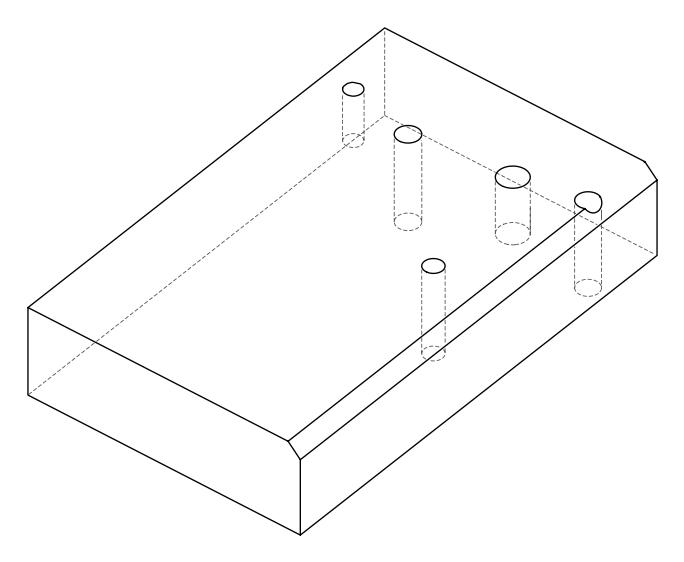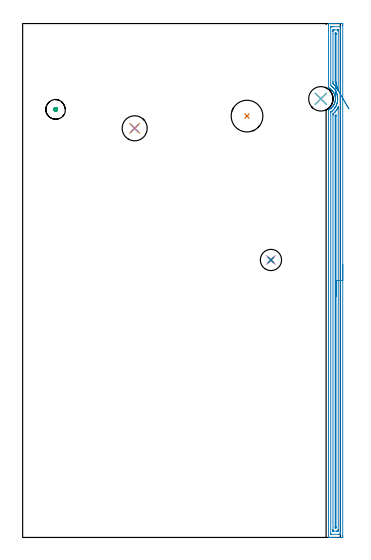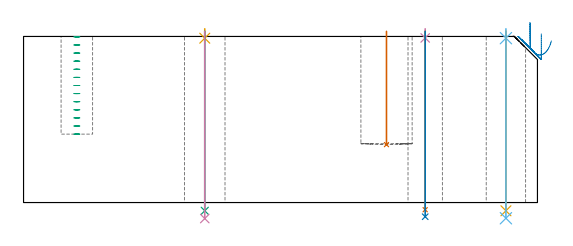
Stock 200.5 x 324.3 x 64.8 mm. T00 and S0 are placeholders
(PLAN: 12 operations, 9 tool changes, 13.1 min)
(1 INDEXABLE_INSERT_DRILL_BLIND_HOLE_FROM_SOLID | STEP1POCKET | NXT0302_011 | 0.18 min | 13171 mm3)
(2 AREA_MILL | FG_CHAMFER_SURFACE | UGT0205_001 | 10.53 min | 13147 mm3)
(3 MILL_BLIND_HOLE_FROM_SOLID_MATERIAL | STEP1POCKET_1 | UGT0201_128 | Spiral | 0.57 min | 4520 mm3)
(4 SPOT_DRILL | STEP1HOLE | NXT0321_9005460120000 | 0.03 min | 10 mm3)
(5 SPOT_DRILL_1 | STEP1HOLE_1 | NXT0321_9005460120000 | 0.03 min | 0 mm3)
(6 SPOT_DRILL_2 | STEP1HOLE_2 | NXT0321_9005460120000 | 0.03 min | 3 mm3)
(7 DRILL_THROUGH_HOLE_INTO_CENTER | STEP1HOLE | NXT0301_042 | 0.28 min | 2559 mm3)
(8 DRILL_TO_ENLARGE_THROUGH_HOLE | STEP1HOLE | UGT0301_268 | 0.29 min | 6555 mm3)
(9 DRILL_THROUGH_HOLE_INTO_CENTER_1 | STEP1HOLE_1 | NXT0301_065 | 0.28 min | 4477 mm3)
(10 DRILL_TO_ENLARGE_THROUGH_HOLE_1 | STEP1HOLE_1 | UGT0301_240 | 0.29 min | 8216 mm3)
(11 DRILL_THROUGH_HOLE_INTO_CENTER_2 | STEP1HOLE_2 | NXT0301_065 | 0.28 min | 4463 mm3)
(12 DRILL_TO_ENLARGE_THROUGH_HOLE_2 | STEP1HOLE_2 | UGT0301_284 | 0.29 min | 7490 mm3)
(TOOL NXT0302_011 | Index. Insert Drill 20mm [880-D2000L25-05] | D20 PA176 FL100 Z2)
(TOOL UGT0205_001 | Chamfer Mill 20 x 3 x 45 deg. | D20 FL50 Z2)
(TOOL UGT0201_128 | Carbide End Mill 10.0 | D10 FL15 Z4)
(TOOL NXT0321_9005460120000 | NC Spot Drill, 142deg, 12mm, Carbide, Uncoated | D12 PA142 FL30 Z2)
(TOOL NXT0301_042 | Carbide Drill 7.1mm [860.1-0710-057A1-MM 2214] | D7.1 PA140 FL85 Z2)
(TOOL UGT0301_268 | Twist Drill 13.4 mm | D13.4 PA118 FL108 Z2)
(TOOL NXT0301_065 | Carbide Drill 9.4mm [860.1-0940-075A1-MM 2214] | D9.4 PA140 FL98 Z2)
(TOOL UGT0301_240 | Twist Drill 15.8 mm | D15.8 PA118 FL120 Z2)
(TOOL UGT0301_284 | Twist Drill 15.4 mm | D15.4 PA118 FL120 Z2)
(OP 1 INDEXABLE_INSERT_DRILL_BLIND_HOLE_FROM_SOLID)
G17 G21 G94 G90
T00 M6
G54
G17 G0 G90 X141.6 Y265.9 S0 M3
G43 Z74.8 H1
G94 G81 G98 Z22.6 F250. R66.8
G80
M5
M2
(OP 2 AREA_MILL)
G17 G21 G94 G90
T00 M6
G54
G17 G0 G90 X202. Y172.15 S1061 M3
G43 Z74.8 H0
Z65.8
G94 G1 Y172.112 Z64.928 F250.
Y171.998 Z64.063
Y171.809 Z63.212
Y171.547 Z62.38
Y171.213 Z61.574
Y170.81 Z60.8
Y170.342 Z60.064
Y169.81 Z59.372
Y169.221 Z58.729
Y168.578 Z58.139
Y167.886 Z57.608
Y167.15 Z57.14
Y166.376 Z56.737
Y165.57 Z56.403
Y164.738 Z56.141
Y163.887 Z55.952
Y163.022 Z55.838
Y162.15 Z55.8
Y0.981
X201.999 Y0.606 Z55.801
X201.994 Y0.094 Z55.803
X201.992 Y0.008 Z55.806
X201.486 Y0. Z56.311
X196.171 Z61.623
X195.603 Z62.194
X195.285 Z62.511
X194.717 Z63.079
X194.399 Z63.396
X193.764 Z64.035
X193.368 Z64.431
X193.025 Z64.765
X193.003 Y0.009 Z64.788
X193. Y0.16 Z64.8
Y269.697
X193.003 Y269.835 Z64.789
X193.024 Y269.85 Z64.768
X193.136 Y269.911 Z64.66
X193.143 Y269.915 Z64.653
X193.461 Y270.098 Z64.338
X193.799 Y270.292 Z64.001
X193.956 Y270.398 Z63.843
X194.168 Y270.539 Z63.631
X194.529 Y270.806 Z63.271
X194.646 Y270.904 Z63.154
X194.679 Y270.932 Z63.12
X194.79 Y271.036 Z63.008
X194.842 Y271.086 Z62.954
X194.961 Y271.196 Z62.838
X195.08 Y271.307 Z62.719
X195.465 Y271.7 Z62.334
X195.559 Y271.808 Z62.24
X195.859 Y272.195 Z61.939
X195.876 Y272.219 Z61.922
X195.984 Y272.375 Z61.811
X196.111 Y272.553 Z61.687
X196.141 Y272.594 Z61.657
X196.439 Y273.085 Z61.358
X196.466 Y273.139 Z61.331
X196.53 Y273.267 Z61.265
X196.643 Y273.489 Z61.155
X196.701 Y273.622 Z61.097
X196.74 Y273.713 Z61.057
X196.829 Y273.916 Z60.971
X196.836 Y273.933 Z60.964
X196.843 Y273.952 Z60.957
X196.918 Y274.16 Z60.878
X197.002 Y274.383 Z60.797
X197.134 Y274.828 Z60.664
X197.186 Y275.052 Z60.61
X197.24 Y275.277 Z60.558
X197.279 Y275.483 Z60.521
X197.321 Y275.71 Z60.479
X197.363 Y276.172 Z60.43
X197.371 Y276.303 Z60.424
X197.375 Y276.391 Z60.417
X197.379 Y276.463 Z60.415
X197.38 Y276.467
X197.388 Y276.619 Z60.407
X197.387 Y276.805 Z60.404
X197.386 Y277.066 Z60.41
X197.371 Y277.283 Z60.42
X197.367 Y277.376 Z60.428
X197.36 Y277.479 Z60.434
X197.34 Y277.678 Z60.458
X197.31 Y277.96 Z60.489
X197.293 Y278.048 Z60.507
X197.267 Y278.176 Z60.53
X197.227 Y278.385 Z60.573
X197.222 Y278.409 Z60.578
X197.169 Y278.622 Z60.63
X197.112 Y278.854 Z60.687
X196.971 Y279.304 Z60.827
X196.805 Y279.749 Z60.993
X196.708 Y279.961 Z61.087
X196.631 Y280.138 Z61.168
X196.589 Y280.222 Z61.21
X196.44 Y280.52 Z61.359
X196.368 Y280.643 Z61.43
X196.077 Y281.095 Z61.721
X195.765 Y281.537 Z62.034
X195.596 Y281.746 Z62.204
X195.56 Y281.79 Z62.24
X195.285 Y282.089 Z62.514
X195.259 Y282.118 Z62.54
X194.946 Y282.432 Z62.852
X194.842 Y282.521 Z62.954
X194.71 Y282.638 Z63.089
X194.679 Y282.666 Z63.12
X194.494 Y282.81 Z63.306
X194.399 Y282.881 Z63.397
X194.33 Y282.936 Z63.468
X194.244 Y283.002 Z63.554
X193.786 Y283.326 Z64.014
X193.575 Y283.449 Z64.224
X193.514 Y283.484 Z64.283
X193.429 Y283.531 Z64.371
X193.236 Y283.636 Z64.562
X193.217 Y283.646 Z64.582
X193.037 Y283.743 Z64.757
X193.004 Y283.764 Z64.789
X193. Y283.977 Z64.8
Y324.14
X193.002 Y324.291 Z64.788
X193.025 Y324.3 Z64.766
X193.368 Z64.431
X193.764 Z64.035
X194.399 Z63.396
X195.603 Z62.194
X196.171 Z61.623
X201.202 Z56.595
X201.486 Y324.297 Z56.311
X201.992 Y324.292 Z55.806
X201.994 Y324.206 Z55.803
X201.999 Y323.694 Z55.801
X202. Y323.176 Z55.8
Y162.15
X200.586 Z57.214
Y2.391
X200.584 Y2.172 Z57.216
X200.581 Y2.063 Z57.219
X200.579 Y2.017 Z57.221
X200.491 Y2.01 Z57.309
X200.101 Y2.002 Z57.699
X199.715 Y2.001 Z58.085
X199.217 Y2. Z58.583
X194.786 Y2.001 Z63.014
X194.546 Y2.006 Z63.254
X194.446 Y2.01 Z63.354
X194.421 Y2.022 Z63.379
X194.419 Y2.067 Z63.381
X194.416 Y2.17 Z63.384
X194.414 Y2.376 Z63.386
X194.415 Y268.358 Z63.385
X194.421 Y268.466 Z63.379
X194.425 Y268.488 Z63.375
X194.453 Y268.511 Z63.347
X194.509 Y268.552 Z63.291
X194.674 Y268.669 Z63.126
X194.85 Y268.797 Z62.95
X195.285 Y269.122 Z62.515
X195.357 Y269.179 Z62.443
X195.441 Y269.251 Z62.359
X195.816 Y269.609 Z61.984
X196.171 Y269.958 Z61.629
X196.262 Y270.052 Z61.538
X196.344 Y270.143 Z61.456
X196.664 Y270.539 Z61.136
X197.04 Y271.036 Z60.76
X197.047 Y271.046 Z60.753
X197.057 Y271.061 Z60.743
X197.389 Y271.594 Z60.411
X197.586 Y271.928 Z60.214
X197.662 Y272.07 Z60.138
X197.708 Y272.165 Z60.092
X197.943 Y272.663 Z59.857
X197.991 Y272.773 Z59.809
X198.01 Y272.821 Z59.79
X198.234 Y273.42 Z59.566
X198.33 Y273.713 Z59.47
X198.445 Y274.1 Z59.355
X198.569 Y274.606 Z59.231
X198.595 Y274.724 Z59.205
X198.614 Y274.823 Z59.186
X198.721 Y275.498 Z59.079
X198.733 Y275.595 Z59.067
X198.766 Y275.974 Z59.034
X198.797 Y276.396 Z59.003
Y276.406
X198.798 Y276.422 Z59.002
Y276.849
X198.792 Y277.283 Z59.008
X198.791 Y277.322 Z59.009
X198.756 Y277.762 Z59.044
X198.716 Y278.176 Z59.084
X198.71 Y278.236 Z59.09
X198.699 Y278.307 Z59.101
X198.55 Y279.068 Z59.25
X198.458 Y279.442 Z59.342
X198.305 Y279.961 Z59.495
X198.203 Y280.269 Z59.597
X198.016 Y280.78 Z59.784
X197.984 Y280.853 Z59.816
X197.943 Y280.943 Z59.857
X197.549 Y281.746 Z60.251
X197.364 Y282.054 Z60.436
X197.057 Y282.535 Z60.743
X197.016 Y282.597 Z60.784
X196.987 Y282.638 Z60.813
X196.811 Y282.887 Z60.989
X196.271 Y283.531 Z61.529
X196.171 Y283.639 Z61.629
X195.785 Y284.03 Z62.015
X195.349 Y284.423 Z62.451
X195.285 Y284.474 Z62.515
X194.44 Y285.111 Z63.36
X194.421 Y285.13 Z63.379
X194.419 Y285.152 Z63.381
X194.416 Y285.206 Z63.384
X194.415 Y285.316 Z63.385
X194.414 Y321.909 Z63.386
X194.416 Y322.128 Z63.384
X194.419 Y322.237 Z63.381
X194.421 Y322.283 Z63.379
X194.509 Y322.29 Z63.291
X194.899 Y322.298 Z62.901
X195.285 Y322.299 Z62.515
X195.783 Y322.3 Z62.017
X200.213 Y322.299 Z57.587
X200.454 Y322.294 Z57.346
X200.554 Y322.29 Z57.246
X200.579 Y322.278 Z57.221
X200.581 Y322.233 Z57.219
X200.584 Y322.13 Z57.216
X200.586 Y321.924 Z57.214
Y162.15
X199.172 Z58.628
X199.171 Y5.069 Z58.629
Y4.725
X199.167 Y4.176 Z58.633
X199.165 Y4.013 Z58.635
X199. Y4.004 Z58.8
X198.829 Y4.002 Z58.971
X198.118 Y4. Z59.682
X196.346 Z61.454
X196.171 Y4.001 Z61.629
X195.996 Y4.003 Z61.804
X195.88 Y4.007 Z61.92
X195.841 Y4.01 Z61.959
X195.835 Y4.023 Z61.965
X195.833 Y4.062 Z61.967
X195.83 Y4.176 Z61.97
X195.829 Y4.521 Z61.971
X195.828 Y5.069 Z61.972
X195.829 Y266.573 Z61.971
X195.831 Y266.916 Z61.969
X195.835 Y267.191 Z61.965
X195.838 Y267.254 Z61.962
X196.134 Y267.503 Z61.666
X196.171 Y267.537 Z61.629
X196.591 Y267.936 Z61.209
X197.024 Y268.358 Z60.776
X197.04 Y268.375 Z60.76
X197.057 Y268.394 Z60.743
X197.45 Y268.855 Z60.35
X197.763 Y269.251 Z60.037
X197.84 Y269.354 Z59.96
X197.943 Y269.498 Z59.857
X198.202 Y269.883 Z59.598
X198.369 Y270.143 Z59.431
X198.544 Y270.43 Z59.256
X198.829 Y270.936 Z58.971
X198.863 Y271.002 Z58.937
X198.88 Y271.036 Z58.92
X199.152 Y271.602 Z58.648
X199.167 Y271.616 Z58.633
X199.169 Y271.602 Z58.631
X199.17 Y271.584 Z58.63
X199.172 Y271.036 Z58.628
Y270.888
Y162.15
X197.757 Z60.043
Y6.854
X197.756 Y6.335 Z60.044
X197.755 Y6.151 Z60.045
X197.751 Y6.063 Z60.049
X197.746 Y6.01 Z60.054
X197.702 Y6.008 Z60.098
X197.5 Y6.006 Z60.3
X197.298 Y6.008 Z60.502
X197.254 Y6.01 Z60.546
X197.25 Y6.063 Z60.55
X197.247 Y6.148 Z60.553
X197.243 Y6.666 Z60.557
Y6.854
Y265.681
X197.245 Y265.94 Z60.555
X197.247 Y266.069 Z60.553
X197.25 Y266.13 Z60.55
X197.268 Y266.15 Z60.532
X197.372 Y266.256 Z60.428
X197.694 Y266.573 Z60.106
X197.71 Y266.582 Z60.09
X197.75 Y266.573 Z60.05
X197.757 Y265.681 Z60.043
Y162.15
Y161.278 Z60.081
Y160.414 Z60.195
Y159.562 Z60.383
Y158.73 Z60.646
Y157.924 Z60.98
Y157.15 Z61.382
Y156.414 Z61.851
Y155.722 Z62.382
Y155.079 Z62.972
Y154.49 Z63.615
Y153.959 Z64.307
Y153.49 Z65.043
Y153.087 Z65.816
Y152.753 Z66.622
Y152.491 Z67.454
Y152.302 Z68.306
Y152.188 Z69.171
Y152.15 Z70.043
G0 Z74.8
X205.935 Y270.445
Z63.063
G1 X205.721 Y270.813 Z62.302
X205.473 Y271.237 Z61.581
X205.195 Y271.714 Z60.905
X204.888 Y272.24 Z60.281
X204.555 Y272.811 Z59.711
X204.198 Y273.422 Z59.201
X203.82 Y274.07 Z58.755
X203.424 Y274.748 Z58.377
X203.013 Y275.453 Z58.067
X202.589 Y276.178 Z57.831
X202.157 Y276.918 Z57.668
X201.72 Y277.668 Z57.581
X201.28 Y278.421 Z57.569
X200.841 Y279.173 Z57.634
X200.407 Y279.916 Z57.774
X199.981 Y280.646 Z57.989
X199.566 Y281.358 Z58.277
X199.165 Y282.045 Z58.635
X198.987 Y282.349 Z58.813
X198.849 Y282.618 Z58.951
X198.829 Y282.659 Z58.971
X198.65 Y283.001 Z59.15
X198.52 Y283.218 Z59.28
X198.324 Y283.531 Z59.476
X197.943 Y284.101 Z59.857
X197.706 Y284.423 Z60.094
X197.057 Y285.196 Z60.743
X196.948 Y285.316 Z60.852
X196.558 Y285.706 Z61.242
X196.171 Y286.051 Z61.629
X195.835 Y286.344 Z61.965
X195.834 Y286.382 Z61.966
X195.831 Y286.551 Z61.969
X195.829 Y287.101 Z61.971
Y287.648
Y319.231
X195.83 Y319.575 Z61.97
X195.834 Y320.124 Z61.966
X195.835 Y320.287 Z61.965
X196. Y320.296 Z61.8
X196.171 Y320.298 Z61.629
X196.882 Y320.3 Z60.918
X198.654 Z59.146
X198.829 Y320.299 Z58.971
X199.004 Y320.297 Z58.796
X199.12 Y320.293 Z58.68
X199.159 Y320.29 Z58.641
X199.165 Y320.277 Z58.635
X199.167 Y320.238 Z58.633
X199.17 Y320.124 Z58.63
X199.171 Y319.779 Z58.629
X199.172 Y319.231 Z58.628
X199.171 Y282.497 Z58.629
X199.165 Y282.045 Z58.635
X197.751 Y286.996 Z60.049
X197.72 Y287.013 Z60.08
X197.626 Y287.101 Z60.174
X197.468 Y287.266 Z60.332
X197.25 Y287.5 Z60.55
X197.243 Y287.806 Z60.557
Y317.633
X197.246 Y318.148 Z60.554
X197.25 Y318.237 Z60.55
X197.254 Y318.29 Z60.546
X197.298 Y318.292 Z60.502
X197.5 Y318.294 Z60.3
X197.702 Y318.292 Z60.098
X197.746 Y318.29 Z60.054
X197.75 Y318.237 Z60.05
X197.753 Y318.152 Z60.047
X197.757 Y317.634 Z60.043
Y317.446
Y287.475
X197.756 Y287.289 Z60.044
X197.753 Y287.101 Z60.047
X197.751 Y286.996 Z60.049
X197.73 Y286.126 Z60.108
X197.71 Y285.264 Z60.242
X197.689 Y284.417 Z60.451
X197.67 Y283.592 Z60.733
X197.651 Y282.794 Z61.086
X197.633 Y282.03 Z61.508
X197.615 Y281.306 Z61.994
X197.599 Y280.627 Z62.541
X197.584 Y279.998 Z63.146
X197.571 Y279.425 Z63.803
X197.558 Y278.91 Z64.507
X197.548 Y278.459 Z65.254
X197.538 Y278.075 Z66.037
X197.531 Y277.761 Z66.851
X197.525 Y277.518 Z67.689
X197.521 Y277.35 Z68.545
X197.519 Y277.256 Z69.412
Y277.239 Z70.284
G0 Z74.8
M5
M2
(OP 3 MILL_BLIND_HOLE_FROM_SOLID_MATERIAL)
G17 G21 G94 G90
T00 M6
G54
G17 G0 G90 X20.8 Y270.1 S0 M3
G43 Z74.8 H0
Z64.638
G94 G3 X21.375 Y270.675 R0.575 F250.
X20.8 Y271.25 R0.575
X19.65 Y270.1 R1.15
X20.8 Y271.25 R-1.15
X20.225 Y270.675 R0.575
X20.8 Y270.1 R0.575
G0 Z61.477
G3 X21.375 Y270.675 R0.575
X20.8 Y271.25 R0.575
X19.65 Y270.1 R1.15
X20.8 Y271.25 R-1.15
X20.225 Y270.675 R0.575
X20.8 Y270.1 R0.575
G0 Z58.315
G3 X21.375 Y270.675 R0.575
X20.8 Y271.25 R0.575
X19.65 Y270.1 R1.15
X20.8 Y271.25 R-1.15
X20.225 Y270.675 R0.575
X20.8 Y270.1 R0.575
G0 Z55.154
G3 X21.375 Y270.675 R0.575
X20.8 Y271.25 R0.575
X19.65 Y270.1 R1.15
X20.8 Y271.25 R-1.15
X20.225 Y270.675 R0.575
X20.8 Y270.1 R0.575
G0 Z51.992
G3 X21.375 Y270.675 R0.575
X20.8 Y271.25 R0.575
X19.65 Y270.1 R1.15
X20.8 Y271.25 R-1.15
X20.225 Y270.675 R0.575
X20.8 Y270.1 R0.575
G0 Z48.831
G3 X21.375 Y270.675 R0.575
X20.8 Y271.25 R0.575
X19.65 Y270.1 R1.15
X20.8 Y271.25 R-1.15
X20.225 Y270.675 R0.575
X20.8 Y270.1 R0.575
G0 Z45.669
G3 X21.375 Y270.675 R0.575
X20.8 Y271.25 R0.575
X19.65 Y270.1 R1.15
X20.8 Y271.25 R-1.15
X20.225 Y270.675 R0.575
X20.8 Y270.1 R0.575
G0 Z42.508
G3 X21.375 Y270.675 R0.575
X20.8 Y271.25 R0.575
X19.65 Y270.1 R1.15
X20.8 Y271.25 R-1.15
X20.225 Y270.675 R0.575
X20.8 Y270.1 R0.575
G0 Z39.346
G3 X21.375 Y270.675 R0.575
X20.8 Y271.25 R0.575
X19.65 Y270.1 R1.15
X20.8 Y271.25 R-1.15
X20.225 Y270.675 R0.575
X20.8 Y270.1 R0.575
G0 Z36.185
G3 X21.375 Y270.675 R0.575
X20.8 Y271.25 R0.575
X19.65 Y270.1 R1.15
X20.8 Y271.25 R-1.15
X20.225 Y270.675 R0.575
X20.8 Y270.1 R0.575
G0 Z33.023
G3 X21.375 Y270.675 R0.575
X20.8 Y271.25 R0.575
X19.65 Y270.1 R1.15
X20.8 Y271.25 R-1.15
X20.225 Y270.675 R0.575
X20.8 Y270.1 R0.575
G0 Z29.862
G3 X21.375 Y270.675 R0.575
X20.8 Y271.25 R0.575
X19.65 Y270.1 R1.15
X20.8 Y271.25 R-1.15
X20.225 Y270.675 R0.575
X20.8 Y270.1 R0.575
G0 Z26.7
G3 X21.375 Y270.675 R0.575
X20.8 Y271.25 R0.575
X19.65 Y270.1 R1.15
X20.8 Y271.25 R-1.15
X20.225 Y270.675 R0.575
X20.8 Y270.1 R0.575
G0 Z74.8
M5
M2
(OP 4 SPOT_DRILL)
G17 G21 G94 G90
T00 M6
G54
G17 G0 G90 X156.7 Y175.1 S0 M3
G43 Z74.8 H0
G94 G81 G98 Z64.223 F250. R67.8
G80
M5
M2
(OP 5 SPOT_DRILL_1)
G17 G21 G94 G90
T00 M6
G54
G17 G0 G90 X70.7 Y258.2 S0 M3
G43 Z74.8 H0
G94 G81 G98 Z64.12 F250. R67.8
G80
M5
M2
(OP 6 SPOT_DRILL_2)
G17 G21 G94 G90
T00 M6
G54
G17 G0 G90 X188.2 Y276.8 S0 M3
G43 Z74.8 H0
G94 G81 G98 Z64.137 F250. R67.8
G80
M5
M2
(OP 7 DRILL_THROUGH_HOLE_INTO_CENTER)
G17 G21 G94 G90
T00 M6
G54
G17 G0 G90 X156.7 Y175.1 S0 M3
G43 Z74.8 H1
G94 G73 G98 Z-2.792 F250. Q6.759 R66.8
G80
M5
M2
(OP 8 DRILL_TO_ENLARGE_THROUGH_HOLE)
G17 G21 G94 G90
T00 M6
G54
G17 G0 G90 X156.7 Y175.1 S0 M3
G43 Z74.8 H0
G94 G73 G98 Z-5.526 F250. Q11.721 R66.8
G80
M5
M2
(OP 9 DRILL_THROUGH_HOLE_INTO_CENTER_1)
G17 G21 G94 G90
T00 M6
G54
G17 G0 G90 X70.7 Y258.2 S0 M3
G43 Z74.8 H1
G94 G73 G98 Z-3.211 F250. Q8.501 R66.8
G80
M5
M2
(OP 10 DRILL_TO_ENLARGE_THROUGH_HOLE_1)
G17 G21 G94 G90
T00 M6
G54
G17 G0 G90 X70.7 Y258.2 S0 M3
G43 Z74.8 H0
G94 G73 G98 Z-6.247 F250. Q14.209 R66.8
G80
M5
M2
(OP 11 DRILL_THROUGH_HOLE_INTO_CENTER_2)
G17 G21 G94 G90
T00 M6
G54
G17 G0 G90 X188.2 Y276.8 S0 M3
G43 Z74.8 H1
G94 G73 G98 Z-3.211 F250. Q8.501 R66.8
G80
M5
M2
(OP 12 DRILL_TO_ENLARGE_THROUGH_HOLE_2)
G17 G21 G94 G90
T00 M6
G54
G17 G0 G90 X188.2 Y276.8 S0 M3
G43 Z74.8 H0
G94 G73 G98 Z-6.127 F250. Q14.185 R66.8
G80
M5
M2
